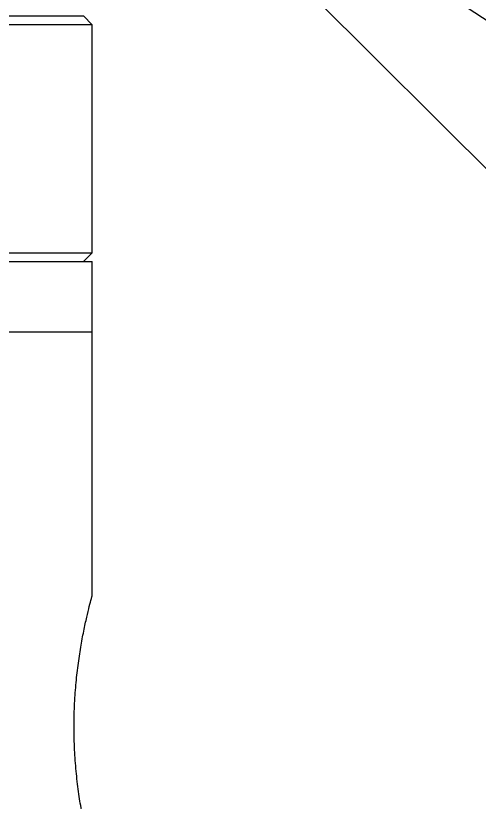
# Model space of a CAD drawing. Header units: millimetres. Extents: x 13 to 7248, y -1201 to 1478.
# Drawn here: x 1030.6 to 1083.4, y 846.8 to 936.5 of the extents above; entities that cross this region are included whole.
import ezdxf

# ---------------------------------------------------------------- set-up
doc = ezdxf.new("R2010")
doc.units = ezdxf.units.MM
doc.header["$LTSCALE"] = 5
doc.linetypes.add('SLD-实线', pattern=[0])
doc.layers.get('0').update_dxf_attribs({"lineweight": 30})
doc.layers.add('标注线', color=4, linetype='SLD-实线')
doc.styles.get("Standard").update_dxf_attribs({"font": ''})
doc.styles.get('Standard').set_extended_font_data('SimSun')
doc.dimstyles.new('SLDDIMSTYLE0', dxfattribs={"dimtxt": 0.18, "dimasz": 4, "dimexe": 0, "dimexo": 0.0625, "dimgap": 0, "dimtad": 0, "dimtih": 1, "dimtoh": 1, "dimdec": 0, "dimrnd": 1e-09, "dimzin": 0, "dimdsep": 46, "dimtxsty": 'Standard', "dimblk1": 'DOT', "dimblk2": 'DOT', "dimsah": 1, "dimcen": 0.09, "dimadec": 0, "dimazin": 0, "dimtfac": 4, "dimtdec": 0, "dimtofl": 0, "dimtmove": 0, "dimatfit": 3, "dimldrblk": 'DOT', "dimfxl": 0, "dimfrac": 2, "dimtolj": 1, "dimtzin": 0, "dimarcsym": 0})

# ---------------------------------------------------------------- blocks, each defined once
blk = doc.blocks.new('_DOT')
at = {"color": 0, "linetype": 'ByBlock', "lineweight": -2}
blk.add_line((-0.5, 0), (-1, 0), dxfattribs=at)
at = {"color": 0, "linetype": 'ByBlock', "const_width": 0.5}
blk.add_lwpolyline([(-0.25, 0, 1), (0.25, 0, 1)], format="xyb", close=True, dxfattribs=at)

msp = doc.modelspace()

# ---------------------------------------------------------------- linework, layer by layer
for p, q in [((968.5868, 936.4245), (1038.2791, 936.4245)), ((1039.2791, 935.4245), (1038.2791, 936.4245)), ((1039.2791, 935.4245), (964.5094, 935.4245)), ((1039.2791, 909.4245), (1039.2791, 935.4245)), ((1026.9793, 909.4245), (1039.2791, 909.4245)), ((1038.2791, 908.4245), (1039.2791, 909.4245)), ((1027.4008, 908.4245), (1039.2791, 908.4245)), ((1039.2791, 900.4245), (1039.2791, 908.4245)), ((1029.031, 900.4245), (1039.2791, 900.4245)), ((1039.2791, 870.4245), (1039.2791, 900.4245))]:
    msp.add_line(p, q)
msp.add_open_spline([(1039.2728, 840.4479), (1039.2748, 840.4404), (1039.2925, 840.3754), (1039.2185, 840.6459), (1039.0509, 841.2771), (1038.7905, 842.3113), (1038.4705, 843.7001), (1038.1213, 845.4189), (1037.777, 847.4523), (1037.4837, 849.7167), (1037.2745, 852.1709), (1037.1795, 854.6694), (1037.2044, 857.184), (1037.3403, 859.5885), (1037.5726, 861.8891), (1037.8734, 864.0085), (1038.2176, 865.9315), (1038.5666, 867.5827), (1038.881, 868.9078), (1039.1927, 870.1142), (1039.2459, 870.3052), (1039.2791, 870.4245)], degree=3, knots=[0, 0, 0, 0, 0.00699555, 0.06036242, 0.11128689, 0.1636337, 0.21561207, 0.26901309, 0.32248446, 0.3775203, 0.43062816, 0.48538486, 0.53669924, 0.58953041, 0.64046946, 0.69280238, 0.74530548, 0.79926366, 0.8528865, 0.90812011, 1, 1, 1, 1])

# ---------------------------------------------------------------- leaders
at = {"layer": '标注线'}
for points in [[(1062.2741, 992.547), (1155.1887, 928.3019)], [(1044.8834, 961.7935), (1156.1321, 888.6792)], [(1059.7385, 943.3533), (1153.3019, 850)], [(1000.189, 900.2245), (1056.1321, 724.5283)]]:
    msp.add_leader(points, dimstyle='SLDDIMSTYLE0', dxfattribs=at)

doc.saveas('drawing.dxf')
